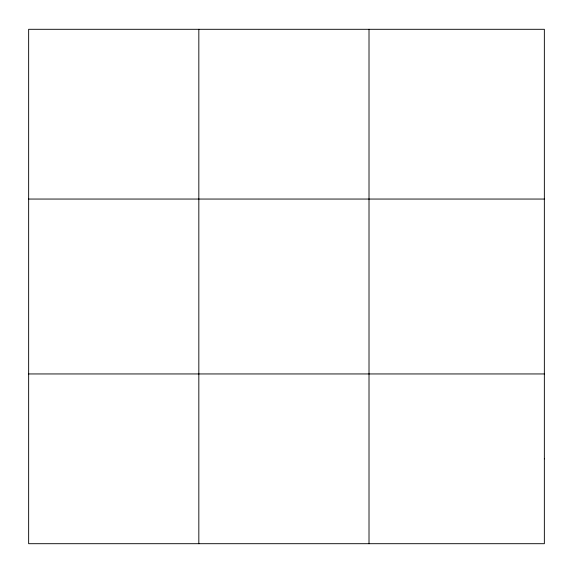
<?xml version="1.0" encoding="UTF-8"?>
<svg xmlns="http://www.w3.org/2000/svg" width="573" height="573" viewBox="0 0 573 573"><rect width="100%" height="100%" fill="white"/><g stroke="black" fill="none" stroke-linecap="round" stroke-linejoin="round"><path stroke-width="0.86" d="M198.831 543.698L198.831 29.302M369.012 543.698L369.012 29.302M28.65 199.053L544.35 199.053M28.65 373.947L544.35 373.947M544.35 458.823L544.35 543.698L28.65 543.698L28.65 29.302L544.35 29.302L544.35 458.823"/></g></svg>
